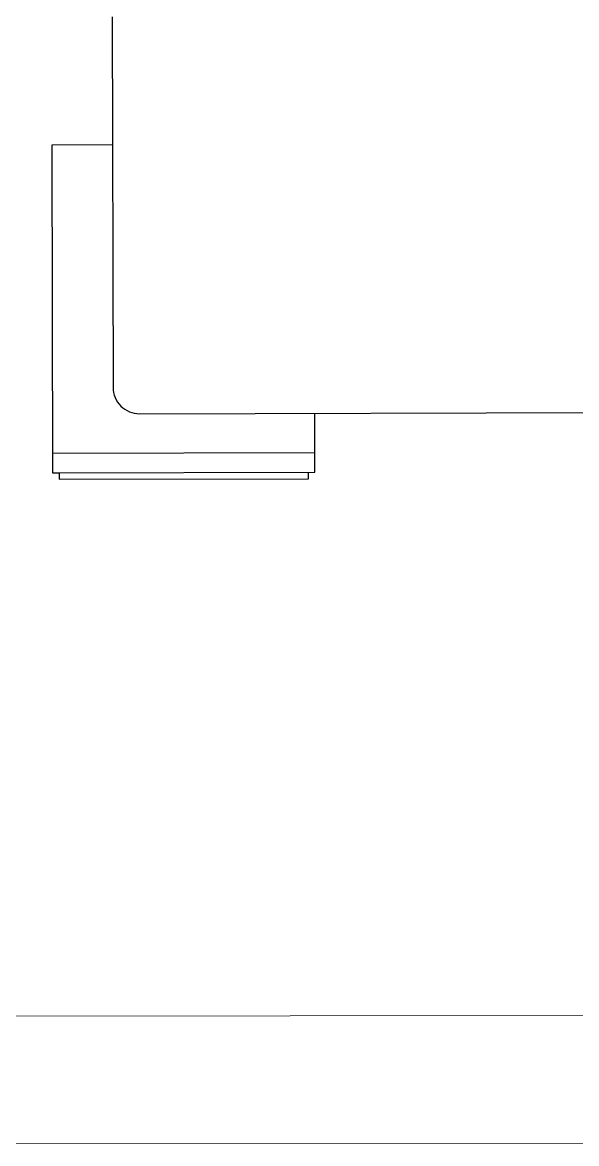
# Model space of a CAD drawing. Header units: inches. Extents: x 164.3 to 247.9, y 15.6 to 56.7.
# Drawn here: x 244.999 to 245.662, y 52.556 to 53.898 of the extents above; entities that cross this region are included whole.
import ezdxf

# ---------------------------------------------------------------- set-up
doc = ezdxf.new("R2010")
doc.units = ezdxf.units.IN
doc.header["$MEASUREMENT"] = 0
doc.layers.get('0').update_dxf_attribs({"lineweight": 0})
doc.layers.add('WALL 1 100', color=250, linetype='Continuous', lineweight=9)
doc.layers.add('провода', color=1, linetype='Continuous', lineweight=5)

msp = doc.modelspace()

# ---------------------------------------------------------------- linework, layer by layer
at = {"color": 7, "linetype": 'ByBlock', "lineweight": -2}
for p, q in [((245.1067, 53.9046), (245.1077, 53.4609)), ((245.107, 53.7514), (245.0343, 53.7512)), ((245.0343, 53.7512), (245.0352, 53.3588)), ((245.1392, 53.4296), (246.332, 53.4325)), ((245.3491, 53.3596), (245.3489, 53.4301)), ((245.0352, 53.3824), (245.349, 53.3831)), ((245.0352, 53.3588), (245.3491, 53.3596)), ((245.0352, 53.3588), (245.0431, 53.3588)), ((245.0431, 53.3588), (245.0431, 53.351)), ((245.0431, 53.351), (245.3413, 53.3517)), ((245.3413, 53.3517), (245.3413, 53.3596))]:
    msp.add_line(p, q, dxfattribs=at)
msp.add_arc((245.1391, 53.461), 0.0314, 180.1388, 270.1388, dxfattribs=at)
at = {"layer": 'WALL 1 100', "color": 0}
msp.add_lwpolyline([(246.7361, 52.71), (233.2778, 52.695)], dxfattribs=at)
at = {"layer": 'провода', "color": 1}
msp.add_line((246.8244, 52.5556), (234.4157, 52.5581), dxfattribs=at)

doc.saveas('drawing.dxf')
